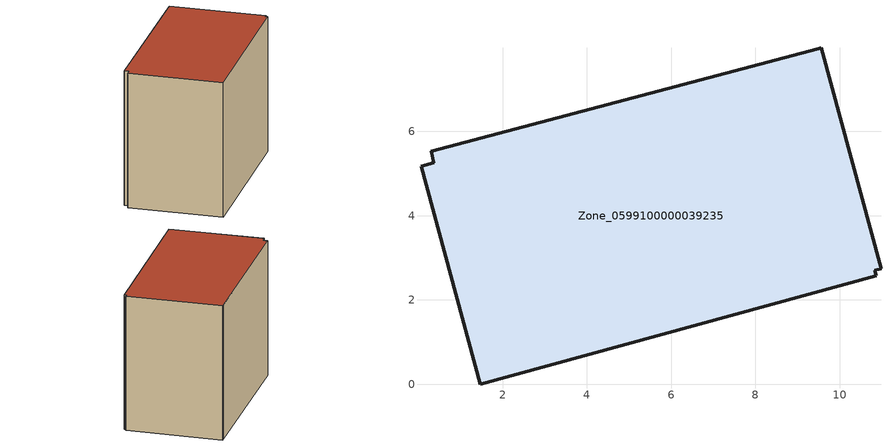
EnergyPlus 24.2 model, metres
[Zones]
Zone_0599100000039235
 floor ground (C_G): 0.07,5.18 0.36,5.26 0.3,5.53 9.5,7.96 9.57,7.98 10.98,2.74 10.84,2.7 10.87,2.57 1.47,0 z0
 wall outside (C_F): 1.47,0 10.87,2.57 10.84,2.7 10.98,2.74 9.57,7.98 9.5,7.96 0.3,5.53 0.36,5.26 0.07,5.18 1.47,0 z0:7.89
 roof outside (C_R): 0.36,5.26 0.07,5.18 1.47,0 10.87,2.57 10.84,2.7 10.98,2.74 9.57,7.98 9.5,7.96 0.3,5.53 z7.89
[BUILDING]
Pand.0599100000039235: North Axis=0; Terrain=City; Loads Convergence Tolerance Value=0.04; Temperature Convergence Tolerance Value=0.4; Solar Distribution=FullExterior; Maximum Number of Warmup Days=25; Minimum Number of Warmup Days=1
[Site:Location]
Rotterdam.The.Hague.AP_ZH_NLD Design_Conditions: Latitude=51.96; Longitude=4.45; Time Zone=1; Elevation=-4.5
[SITE:GROUNDTEMPERATURE:BUILDINGSURFACE]
18, 18, 18, 18, 18, 18, 18, 18, 18, 18, 18, 18
[MATERIAL] Thermal Absorptance=0.9; Solar Absorptance=0.7; Visible Absorptance=0.7
Name | Roughness | Thickness | Conductivity | Density | Specific Heat
G.TC.1946-1964 | MediumSmooth | 0.15 | 1 | 540 | 1210
F.TC.1946-1964 | Rough | 0.3 | 0.857143 | 1920 | 840
R.TC.1946-1964 | MediumRough | 0.2 | 0.235294 | 1500 | 1000
[CONSTRUCTION]
C_G: G.TC.1946-1964
C_F: F.TC.1946-1964
C_R: R.TC.1946-1964
[ZONE]
Zone_0599100000039235: Type=1; Multiplier=1; Ceiling Height=Autocalculate; Volume=Autocalculate; Floor Area=autocalculate; Part of Total Floor Area=Yes
[ZONEINFILTRATION:DESIGNFLOWRATE]
Infil_Zone_0599100000039235: Zone or ZoneList or Space or SpaceList=Zone_0599100000039235; Schedule=AlwaysOn; Design Flow Rate Calculation Method=Flow/Area; Flow Rate per Floor Area=0.003; Constant Term Coefficient=1; Temperature Term Coefficient=0; Velocity Term Coefficient=0; Velocity Squared Term Coefficient=0
[HVACTEMPLATE:ZONE:IDEALLOADSAIRSYSTEM]
Zone_0599100000039235: Maximum Heating Supply Air Temperature=50; Minimum Cooling Supply Air Temperature=13; Maximum Heating Supply Air Humidity Ratio=0.0156; Minimum Cooling Supply Air Humidity Ratio=0.0077; Heating Limit=NoLimit; Cooling Limit=NoLimit; Dehumidification Control Type=ConstantSensibleHeatRatio; Cooling Sensible Heat Ratio=0.7; Dehumidification Setpoint=60; Humidification Control Type=None; Humidification Setpoint=30; Outdoor Air Method=None; Outdoor Air Flow Rate per Person=0.00944; Outdoor Air Flow Rate per Zone Floor Area=0; Outdoor Air Flow Rate per Zone=0; Demand Controlled Ventilation Type=None; Outdoor Air Economizer Type=NoEconomizer; Heat Recovery Type=None; Sensible Heat Recovery Effectiveness=0.7; Latent Heat Recovery Effectiveness=0.65
[ZONECONTROL:THERMOSTAT]
ThermostatControl_Zone_0599100000039235: Zone or ZoneList=Zone_0599100000039235; Control Type Schedule=DualSetpointControlType; Control 1=Thermostat_Zone_0599100000039235; Temperature Difference Between Cutout And Setpoint=0
[THERMOSTATSETPOINT:DUALSETPOINT]
Thermostat_Zone_0599100000039235: Heating Setpoint Temperature Schedule=HeatingSetpoint_Zone_0599100000039235; Cooling Setpoint Temperature Schedule=CoolingSetpoint_Zone_0599100000039235
[SCHEDULE:COMPACT]
HeatingSetpoint_Zone_0599100000039235: Through: 12/31, For: AllDays, Until: 24:00, 21
CoolingSetpoint_Zone_0599100000039235: Through: 12/31, For: AllDays, Until: 24:00, 24
DualSetpointControlType: Through: 12/31, For: AllDays, Until: 24:00, 4
AlwaysOn: Through: 12/31, For: AllDays, Until: 24:00, 1
